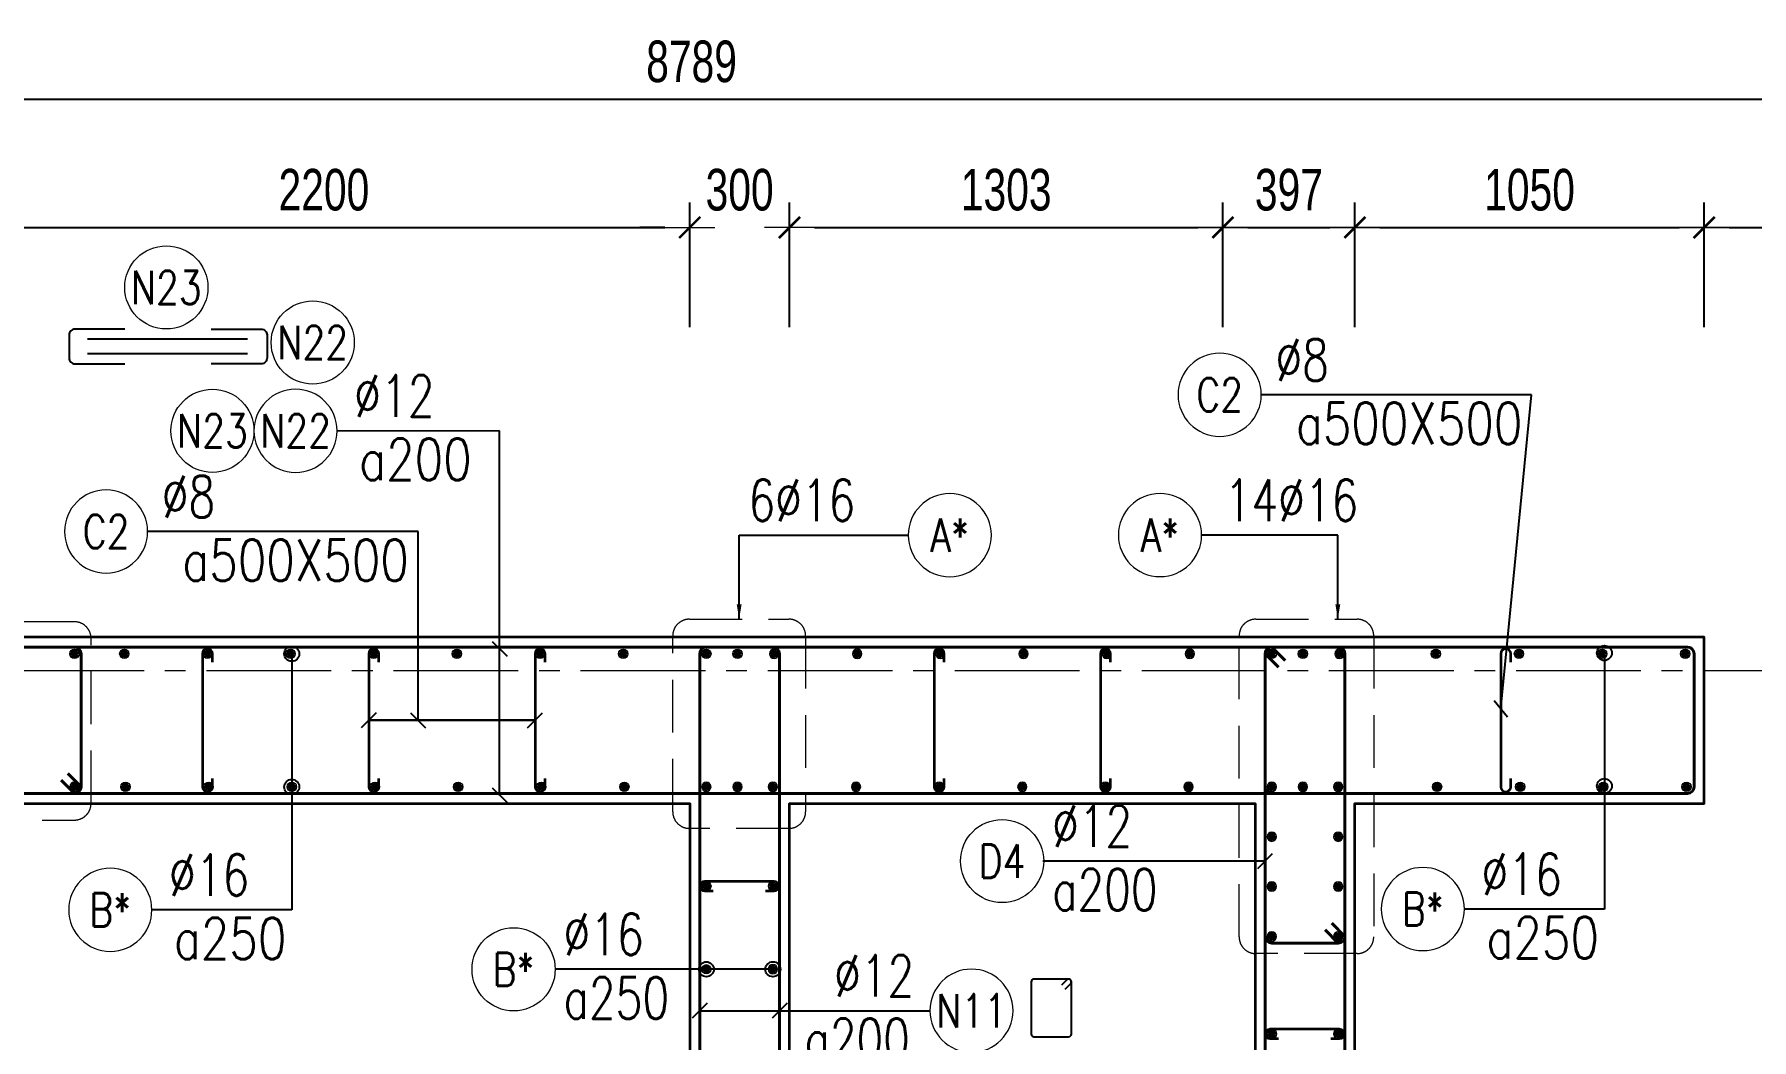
# Model space of a CAD drawing. Header units: millimetres. Extents: x 738475 to 1279438, y -34239 to 156422.
# Drawn here: x 1066701 to 1071865, y 148156 to 151178 of the extents above; entities that cross this region are included whole.
import ezdxf
from ezdxf.enums import TextEntityAlignment as Align

# ---------------------------------------------------------------- set-up
doc = ezdxf.new("R2010")
doc.units = ezdxf.units.MM
doc.header["$MEASUREMENT"] = 0
for name, pattern in [('HIDDEN', [9.525, 6.35, -3.175]), ('HIDDEN2', [4.7625, 3.175, -1.5875]), ('HT_Grid$0$CENTER2', [1.125, 0.75, -0.125, 0.125, -0.125])]:
    doc.linetypes.add(name, pattern=pattern)
doc.layers.get('0').update_dxf_attribs({"lineweight": 20})
doc.layers.get('Defpoints').update_dxf_attribs({"color": 151, "lineweight": 9})
doc.layers.add('Hidden', color=9, linetype='HIDDEN')
doc.layers.add('Ligature', color=1, linetype='Continuous')
for name, color, linetype, lineweight in [('HT_Grid$0$NDC_S_AXIS', 5, 'HT_Grid$0$CENTER2', 13), ('KC-LEADER', 153, 'Continuous', 18), ('KC-THEP', 6, 'Continuous', 40), ('NDC_S_DIM', 1, 'Continuous', 15), ('NDC_S_HIDDEN', 8, 'HIDDEN2', 13), ('NDC_S_LEADER', 1, 'Continuous', 15), ('NDC_S_REBAR', 4, 'Continuous', 35), ('NDC_S_STIRRUP', 4, 'Continuous', 40), ('NDC_S_VN TEXT', 7, 'Continuous', 20), ('NDC_S_WALL', 6, 'Continuous', 35)]:
    doc.layers.add(name, color=color, linetype=linetype, lineweight=lineweight)
doc.styles.add('NDC_DIM', font='', dxfattribs={"width": 0.75})
doc.styles.add('NDC_EN TXT', font='romans.shx', dxfattribs={"width": 0.8})
doc.styles.get('NDC_DIM').set_extended_font_data('Dotum')
doc.dimstyles.new('NDC_dim_30', dxfattribs={"dimscale": 30, "dimtxt": 2.5, "dimasz": 1.5, "dimexe": 1.5, "dimexo": 2.5, "dimgap": 1, "dimtad": 1, "dimdec": 0, "dimzin": 0, "dimdsep": 46, "dimtxsty": 'NDC_DIM', "dimblk": 'DIMMARK', "dimcen": 0.09, "dimdle": 1.2, "dimclrd": 1, "dimclre": 1, "dimclrt": 3, "dimadec": 0, "dimazin": 0, "dimtfac": 1, "dimtdec": 0, "dimtix": 1, "dimtofl": 0, "dimtmove": 0, "dimatfit": 3, "dimfxl": 6, "dimfxlon": 1, "dimtolj": 1, "dimtzin": 0, "dimarcsym": 0})
doc.dimstyles.new('NDC_dim_50', dxfattribs={"dimscale": 50, "dimtxt": 2.5, "dimasz": 1.5, "dimexe": 1.5, "dimexo": 2.5, "dimgap": 1, "dimtad": 1, "dimdec": 0, "dimzin": 0, "dimdsep": 46, "dimtxsty": 'NDC_DIM', "dimblk": 'DIMMARK', "dimcen": 0.09, "dimdle": 1.2, "dimclrd": 1, "dimclre": 1, "dimclrt": 3, "dimadec": 0, "dimazin": 0, "dimtfac": 1, "dimtdec": 0, "dimtix": 1, "dimtofl": 0, "dimtmove": 0, "dimatfit": 3, "dimfxl": 6, "dimfxlon": 1, "dimtolj": 1, "dimtzin": 0, "dimarcsym": 0})

# ---------------------------------------------------------------- blocks, each defined once
blk = doc.blocks.new('THEP')
at = {"layer": 'KC-LEADER', "color": 6}
blk.add_circle((0, 0), 14, dxfattribs=at)
at = {"layer": 'KC-THEP'}
for p, q in [((-14, 0), (14, 0)), ((9.9, 9.9), (-9.9, -9.9)), ((-9.9, 9.9), (9.9, -9.9)), ((0, 14), (0, -14))]:
    blk.add_line(p, q, dxfattribs=at)
blk = doc.blocks.new('DIMMARK')
at = {"layer": 'NDC_S_DIM', "color": 1}
blk.add_line((-1.5, 0), (1, 0), dxfattribs=at)
at = {"layer": 'NDC_S_DIM', "color": 2, "const_width": 0.1}
blk.add_lwpolyline([(-0.424, -0.424), (0.424, 0.424)], dxfattribs=at)
blk = doc.blocks.new('*U10')
blk.add_circle((2.5, 0), 2.5)
at = {"layer": 'NDC_S_VN TEXT', "color": 3, "style": 'NDC_EN TXT'}
for tag, width, p in [('DK2', 0.75, (-0.85, 0.85)), ('KC2', 0.8, (-0.85, -2.97))]:
    blk.add_attdef(tag, text='', height=2.5, dxfattribs=dict(at, width=width)).set_placement(p, align=Align.RIGHT)
at = {"layer": 'NDC_S_VN TEXT', "color": 7, "style": 'NDC_EN TXT', "width": 0.8}
blk.add_attdef('SH3', text='', height=2, dxfattribs=at).set_placement((2.5, 0), align=Align.MIDDLE)
blk = doc.blocks.new('*U13')
blk.add_circle((-2.5, 0), 2.5)
at = {"layer": 'NDC_S_VN TEXT', "color": 3, "style": 'NDC_EN TXT', "width": 0.75}
blk.add_attdef('DK1', (0.5, 0.85), '', height=2.5, dxfattribs=at)
at = {"layer": 'NDC_S_VN TEXT', "color": 7, "style": 'NDC_EN TXT', "width": 0.8}
blk.add_attdef('SH2', text='', height=2, dxfattribs=at).set_placement((-2.5, 0), align=Align.MIDDLE)
blk = doc.blocks.new('*U11')
blk.add_circle((-2.5, 0), 2.5)
at = {"layer": 'NDC_S_VN TEXT', "color": 3, "style": 'NDC_EN TXT', "width": 0.75}
for tag, p in [('DK1', (0.5, 0.85)), ('KC1', (0.5, -2.97))]:
    blk.add_attdef(tag, p, '', height=2.5, dxfattribs=at)
at = {"layer": 'NDC_S_VN TEXT', "color": 7, "style": 'NDC_EN TXT', "width": 0.8}
blk.add_attdef('SH2', text='', height=2, dxfattribs=at).set_placement((-2.5, 0), align=Align.MIDDLE)
blk = doc.blocks.new('*D1000')
at = {"layer": 'Defpoints', "color": 0, "transparency": 16777216}
for p in [(1068971.7, 150597.9), (1068671.7, 148866.2), (1068971.7, 148866.2)]:
    blk.add_point(p, dxfattribs=at)
at = {"layer": 'NDC_S_DIM', "color": 1, "lineweight": -2, "transparency": 16777216}
for p, q in [((1068671.7, 150297.9), (1068671.7, 150672.9)), ((1068971.7, 150297.9), (1068971.7, 150672.9)), ((1068596.7, 150597.9), (1068521.7, 150597.9)), ((1069046.7, 150597.9), (1069121.7, 150597.9))]:
    blk.add_line(p, q, dxfattribs=at)
at = {"layer": 'NDC_S_DIM', "color": 1, "lineweight": -2, "transparency": 16777216, "xscale": 75, "yscale": 75, "zscale": 75}
blk.add_blockref('DIMMARK', (1068671.7, 150597.9), dxfattribs=at)
at = {"layer": 'NDC_S_DIM', "color": 1, "lineweight": -2, "transparency": 16777216, "xscale": 75, "yscale": 75, "zscale": 75, "rotation": 180}
blk.add_blockref('DIMMARK', (1068971.7, 150597.9), dxfattribs=at)
at = {"layer": 'NDC_S_DIM', "color": 3, "transparency": 16777216, "insert": (1068821.7, 150710.5), "char_height": 125, "attachment_point": 5, "style": 'NDC_DIM'}
blk.add_mtext('\\A1;300', dxfattribs=at)
blk = doc.blocks.new('*D1002')
at = {"layer": 'Defpoints', "color": 0, "transparency": 16777216}
for p in [(1068671.7, 150597.9), (1066472, 149336.2), (1068671.7, 148866.2)]:
    blk.add_point(p, dxfattribs=at)
at = {"layer": 'NDC_S_DIM', "color": 1, "lineweight": -2, "transparency": 16777216}
for p, q in [((1066472, 150297.9), (1066472, 150672.9)), ((1068671.7, 150297.9), (1068671.7, 150672.9)), ((1066547, 150597.9), (1068596.7, 150597.9))]:
    blk.add_line(p, q, dxfattribs=at)
at = {"layer": 'NDC_S_DIM', "color": 1, "lineweight": -2, "transparency": 16777216, "xscale": 75, "yscale": 75, "zscale": 75, "rotation": 180}
blk.add_blockref('DIMMARK', (1066472, 150597.9), dxfattribs=at)
at = {"layer": 'NDC_S_DIM', "color": 1, "lineweight": -2, "transparency": 16777216, "xscale": 75, "yscale": 75, "zscale": 75}
blk.add_blockref('DIMMARK', (1068671.7, 150597.9), dxfattribs=at)
at = {"layer": 'NDC_S_DIM', "color": 3, "transparency": 16777216, "insert": (1067571.8, 150710.5), "char_height": 125, "attachment_point": 5, "style": 'NDC_DIM'}
blk.add_mtext('\\A1;2200', dxfattribs=at)
blk = doc.blocks.new('*D1003')
at = {"layer": 'Defpoints', "color": 0, "transparency": 16777216}
for p in [(1073071.7, 150983.7), (1073071.7, 150080.7), (1064282.8, 149286.5)]:
    blk.add_point(p, dxfattribs=at)
at = {"layer": 'NDC_S_DIM', "color": 1, "lineweight": -2, "transparency": 16777216}
for p, q in [((1064282.8, 150683.7), (1064282.8, 151058.7)), ((1073071.7, 150683.7), (1073071.7, 151058.7)), ((1064357.8, 150983.7), (1072996.7, 150983.7))]:
    blk.add_line(p, q, dxfattribs=at)
at = {"layer": 'NDC_S_DIM', "color": 1, "lineweight": -2, "transparency": 16777216, "xscale": 75, "yscale": 75, "zscale": 75, "rotation": 180}
blk.add_blockref('DIMMARK', (1064282.8, 150983.7), dxfattribs=at)
at = {"layer": 'NDC_S_DIM', "color": 1, "lineweight": -2, "transparency": 16777216, "xscale": 75, "yscale": 75, "zscale": 75}
blk.add_blockref('DIMMARK', (1073071.7, 150983.7), dxfattribs=at)
at = {"layer": 'NDC_S_DIM', "color": 3, "transparency": 16777216, "insert": (1068677.2, 151096.3), "char_height": 125, "attachment_point": 5, "style": 'NDC_DIM'}
blk.add_mtext('\\A1;8789', dxfattribs=at)
blk = doc.blocks.new('*U974')
at = {"layer": 'KC-THEP', "rotation": 9.66856443638095}
for p in [(-1.8, 200), (1.8, -200)]:
    blk.add_blockref('THEP', p, dxfattribs=at)
blk = doc.blocks.new('*U973')
at = {"layer": 'NDC_S_HIDDEN', "color": 0, "linetype": 'ByBlock', "lineweight": -2, "transparency": 16777216}
for p in [(0, 0), (250, 0), (500, 0), (750, 0)]:
    blk.add_blockref('*U974', p, dxfattribs=at)
blk = doc.blocks.new('*U9')
blk.add_circle((2.5, 0), 2.5)
at = {"layer": 'NDC_S_VN TEXT', "color": 3, "style": 'NDC_EN TXT', "width": 0.75}
blk.add_attdef('DK2', text='', height=2.5, dxfattribs=at).set_placement((-0.85, 0.85), align=Align.RIGHT)
at = {"layer": 'NDC_S_VN TEXT', "color": 7, "style": 'NDC_EN TXT', "width": 0.8}
blk.add_attdef('SH3', text='', height=2, dxfattribs=at).set_placement((2.5, 0), align=Align.MIDDLE)
blk = doc.blocks.new('*D982')
at = {"layer": 'Defpoints', "color": 0, "ltscale": 200, "transparency": 16777216}
for p in [(1070274.8, 150597.9), (1070274.8, 149269.9), (1068971.7, 148866.2)]:
    blk.add_point(p, dxfattribs=at)
at = {"layer": 'NDC_S_DIM', "color": 1, "lineweight": -2, "ltscale": 200, "transparency": 16777216}
for p, q in [((1068971.7, 150297.9), (1068971.7, 150672.9)), ((1070274.8, 150297.9), (1070274.8, 150672.9)), ((1069046.7, 150597.9), (1070199.8, 150597.9))]:
    blk.add_line(p, q, dxfattribs=at)
at = {"layer": 'NDC_S_DIM', "color": 1, "lineweight": -2, "ltscale": 200, "transparency": 16777216, "xscale": 75, "yscale": 75, "zscale": 75, "rotation": 180}
blk.add_blockref('DIMMARK', (1068971.7, 150597.9), dxfattribs=at)
at = {"layer": 'NDC_S_DIM', "color": 1, "lineweight": -2, "ltscale": 200, "transparency": 16777216, "xscale": 75, "yscale": 75, "zscale": 75}
blk.add_blockref('DIMMARK', (1070274.8, 150597.9), dxfattribs=at)
at = {"layer": 'NDC_S_DIM', "color": 3, "ltscale": 200, "transparency": 16777216, "insert": (1069623.2, 150710.5), "char_height": 125, "attachment_point": 5, "style": 'NDC_DIM'}
blk.add_mtext('\\A1;1303', dxfattribs=at)
blk = doc.blocks.new('*D983')
at = {"layer": 'Defpoints', "color": 0, "ltscale": 200, "transparency": 16777216}
for p in [(1070671.7, 150597.9), (1070274.8, 149269.9), (1070671.7, 148866.2)]:
    blk.add_point(p, dxfattribs=at)
at = {"layer": 'NDC_S_DIM', "color": 1, "lineweight": -2, "ltscale": 200, "transparency": 16777216}
for p, q in [((1070274.8, 150297.9), (1070274.8, 150672.9)), ((1070671.7, 150297.9), (1070671.7, 150672.9)), ((1070349.8, 150597.9), (1070596.7, 150597.9))]:
    blk.add_line(p, q, dxfattribs=at)
at = {"layer": 'NDC_S_DIM', "color": 1, "lineweight": -2, "ltscale": 200, "transparency": 16777216, "xscale": 75, "yscale": 75, "zscale": 75, "rotation": 180}
blk.add_blockref('DIMMARK', (1070274.8, 150597.9), dxfattribs=at)
at = {"layer": 'NDC_S_DIM', "color": 1, "lineweight": -2, "ltscale": 200, "transparency": 16777216, "xscale": 75, "yscale": 75, "zscale": 75}
blk.add_blockref('DIMMARK', (1070671.7, 150597.9), dxfattribs=at)
at = {"layer": 'NDC_S_DIM', "color": 3, "ltscale": 200, "transparency": 16777216, "insert": (1070473.2, 150710.5), "char_height": 125, "attachment_point": 5, "style": 'NDC_DIM'}
blk.add_mtext('\\A1;397', dxfattribs=at)
blk = doc.blocks.new('*D984')
at = {"layer": 'Defpoints', "color": 0, "ltscale": 200, "transparency": 16777216}
for p in [(1071721.7, 150597.9), (1070671.7, 148866.2), (1071721.7, 148866.2)]:
    blk.add_point(p, dxfattribs=at)
at = {"layer": 'NDC_S_DIM', "color": 1, "lineweight": -2, "ltscale": 200, "transparency": 16777216}
for p, q in [((1070671.7, 150297.9), (1070671.7, 150672.9)), ((1071721.7, 150297.9), (1071721.7, 150672.9)), ((1070746.7, 150597.9), (1071646.7, 150597.9))]:
    blk.add_line(p, q, dxfattribs=at)
at = {"layer": 'NDC_S_DIM', "color": 1, "lineweight": -2, "ltscale": 200, "transparency": 16777216, "xscale": 75, "yscale": 75, "zscale": 75, "rotation": 180}
blk.add_blockref('DIMMARK', (1070671.7, 150597.9), dxfattribs=at)
at = {"layer": 'NDC_S_DIM', "color": 1, "lineweight": -2, "ltscale": 200, "transparency": 16777216, "xscale": 75, "yscale": 75, "zscale": 75}
blk.add_blockref('DIMMARK', (1071721.7, 150597.9), dxfattribs=at)
at = {"layer": 'NDC_S_DIM', "color": 3, "ltscale": 200, "transparency": 16777216, "insert": (1071196.7, 150710.5), "char_height": 125, "attachment_point": 5, "style": 'NDC_DIM'}
blk.add_mtext('\\A1;1050', dxfattribs=at)
blk = doc.blocks.new('*D985')
at = {"layer": 'Defpoints', "color": 0, "ltscale": 200, "transparency": 16777216}
for p in [(1072521.7, 150597.9), (1071721.7, 148866.2), (1072521.7, 148866.2)]:
    blk.add_point(p, dxfattribs=at)
at = {"layer": 'NDC_S_DIM', "color": 1, "lineweight": -2, "ltscale": 200, "transparency": 16777216}
for p, q in [((1071721.7, 150297.9), (1071721.7, 150672.9)), ((1072521.7, 150297.9), (1072521.7, 150672.9)), ((1071796.7, 150597.9), (1072446.7, 150597.9))]:
    blk.add_line(p, q, dxfattribs=at)
at = {"layer": 'NDC_S_DIM', "color": 1, "lineweight": -2, "ltscale": 200, "transparency": 16777216, "xscale": 75, "yscale": 75, "zscale": 75, "rotation": 180}
blk.add_blockref('DIMMARK', (1071721.7, 150597.9), dxfattribs=at)
at = {"layer": 'NDC_S_DIM', "color": 1, "lineweight": -2, "ltscale": 200, "transparency": 16777216, "xscale": 75, "yscale": 75, "zscale": 75}
blk.add_blockref('DIMMARK', (1072521.7, 150597.9), dxfattribs=at)
at = {"layer": 'NDC_S_DIM', "color": 3, "ltscale": 200, "transparency": 16777216, "insert": (1072121.7, 150710.5), "char_height": 125, "attachment_point": 5, "style": 'NDC_DIM'}
blk.add_mtext('\\A1;800', dxfattribs=at)
blk = doc.blocks.new('A$C7BC65A55')
at = {"layer": 'Ligature'}
for p, q in [((-15.2, 372, 0), (-15.2, 38.5, 0)), ((15.2, 372, 0), (15.2, 38.5, 0))]:
    blk.add_line(p, q, dxfattribs=at)
for points in [[(-36.2, 296.5), (-36.2, 400.9, -0.414214), (-24, 413.1), (24, 413.1, -0.414214), (36.2, 400.9), (36.2, 296.5)], [(-36.2, 116.5), (-36.2, 12.2, 0.414214), (-24, 0), (24, 0, 0.414214), (36.2, 12.2), (36.2, 116.5)]]:
    blk.add_lwpolyline(points, format="xyb", dxfattribs=at)

msp = doc.modelspace()

# ---------------------------------------------------------------- linework, layer by layer
for centre in [(1067098.043, 150417.567), (1067538.144, 150251.81), (1067236.614, 149986.463)]:
    msp.add_circle(centre, 125)
at = {"layer": 'HT_Grid$0$NDC_S_AXIS', "ltscale": 500}
msp.add_line((1062156.128, 149266.203), (1078402.583, 149266.203), dxfattribs=at)
at = {"layer": 'Ligature'}
msp.add_lwpolyline([(1069800.778, 148308.136), (1069816.744, 148324.102, 0.66817864), (1069810.971, 148338.04), (1069706.342, 148338.04, 0.41421356), (1069698.177, 148329.876), (1069698.177, 148172.768, 0.41421356), (1069706.342, 148164.603), (1069810.971, 148164.603, 0.41421356), (1069819.135, 148172.768), (1069819.135, 148329.876, 0.66817864), (1069805.197, 148335.649), (1069789.231, 148319.683)], format="xyb", dxfattribs=at)
at = {"layer": 'NDC_S_HIDDEN', "ltscale": 50}
for points in [[(1066821.673, 149412.361), (1066486.448, 149412.361, 0.41421356), (1066436.448, 149362.361), (1066436.448, 148866.203, 0.41421356), (1066486.448, 148816.203), (1066821.673, 148816.203, 0.41421356), (1066871.673, 148866.203), (1066871.673, 149362.361, 0.41421356)], [(1068670.512, 149420.03), (1068970.112, 149420.03, -0.41421356), (1069020.112, 149370.03), (1069020.112, 148841.232, -0.41421356), (1068970.112, 148791.232), (1068670.512, 148791.232, -0.41421356), (1068620.512, 148841.232), (1068620.512, 149370.03, -0.41421356)], [(1070373.616, 149420.03), (1070678.262, 149420.03, -0.41421356), (1070728.262, 149370.03), (1070728.262, 148464.805, -0.41421356), (1070678.262, 148414.805), (1070373.616, 148414.805, -0.41421356), (1070323.616, 148464.805), (1070323.616, 149370.03, -0.41421356)]]:
    msp.add_lwpolyline(points, format="xyb", close=True, dxfattribs=at)
at = {"layer": 'NDC_S_REBAR'}
for points in [[(1067236.673, 149291.203), (1067236.673, 149316.203, 1), (1067206.673, 149316.203), (1067206.673, 148916.203, 1), (1067236.673, 148916.203), (1067236.673, 148941.203)], [(1067736.673, 149291.203), (1067736.673, 149316.203, 1), (1067706.673, 149316.203), (1067706.673, 148916.203, 1), (1067736.673, 148916.203), (1067736.673, 148941.203)], [(1068236.673, 149291.203), (1068236.673, 149316.203, 1), (1068206.673, 149316.203), (1068206.673, 148916.203, 1), (1068236.673, 148916.203), (1068236.673, 148941.203)], [(1069436.673, 149291.203), (1069436.673, 149316.203, 1), (1069406.673, 149316.203), (1069406.673, 148916.203, 1), (1069436.673, 148916.203), (1069436.673, 148941.203)], [(1069936.673, 149291.203), (1069936.673, 149316.203, 1), (1069906.673, 149316.203), (1069906.673, 148916.203, 1), (1069936.673, 148916.203), (1069936.673, 148941.203)], [(1071140.185, 149291.203), (1071140.185, 149316.203, 1), (1071110.185, 149316.203), (1071110.185, 148916.203, 1), (1071140.185, 148916.203), (1071140.185, 148941.203)], [(1068742.224, 148602.449), (1068717.224, 148602.449, -1), (1068717.224, 148632.449), (1068924.248, 148632.449, -1), (1068924.248, 148602.449), (1068899.248, 148602.449)], [(1070442.224, 148158.182), (1070417.224, 148158.182, -1), (1070417.224, 148188.182), (1070624.248, 148188.182, -1), (1070624.248, 148158.182), (1070599.248, 148158.182)]]:
    msp.add_lwpolyline(points, format="xyb", dxfattribs=at)
at = {"layer": 'NDC_S_STIRRUP'}
for points in [[(1066561.673, 149296.203), (1066521.673, 149336.203, 0.41421356), (1066501.673, 149316.203), (1066501.673, 148916.203, 0.41421356), (1066521.673, 148896.203), (1071671.673, 148896.203, 0.41421356), (1071691.673, 148916.203), (1071691.673, 149316.203, 0.41421356), (1071671.673, 149336.203), (1066521.673, 149336.203, 0.41421356), (1066501.673, 149316.203), (1066541.673, 149276.203)], [(1066801.673, 148956.203), (1066841.673, 148916.203, -0.41421356), (1066821.673, 148896.203), (1066521.673, 148896.203, -0.41421356), (1066501.673, 148916.203), (1066501.673, 149316.203, -0.41421356), (1066521.673, 149336.203), (1066821.673, 149336.203, -0.41421356), (1066841.673, 149316.203), (1066841.673, 148916.203, -0.41421356), (1066821.673, 148896.203), (1066781.673, 148936.203)], [(1068901.673, 146956.203), (1068941.673, 146916.203, -0.41421356), (1068921.673, 146896.203), (1068721.673, 146896.203, -0.41421356), (1068701.673, 146916.203), (1068701.673, 149316.203, -0.41421356), (1068721.673, 149336.203), (1068921.673, 149336.203, -0.41421356), (1068941.673, 149316.203), (1068941.673, 146916.203, -0.41421356), (1068921.673, 146896.203), (1068881.673, 146936.203)], [(1070601.673, 142156.203), (1070641.673, 142116.203, -0.41421356), (1070621.673, 142096.203), (1070421.673, 142096.203, -0.41421356), (1070401.673, 142116.203), (1070401.673, 149316.203, -0.41421356), (1070421.673, 149336.203), (1070621.673, 149336.203, -0.41421356), (1070641.673, 149316.203), (1070641.673, 142116.203, -0.41421356), (1070621.673, 142096.203), (1070581.673, 142136.203)], [(1070601.783, 148506.203), (1070641.783, 148466.203, -0.41421356), (1070621.783, 148446.203), (1070421.783, 148446.203, -0.41421356), (1070401.783, 148466.203), (1070401.673, 149316.203, -0.41421356), (1070421.673, 149336.203), (1070621.673, 149336.203, -0.41421356), (1070641.673, 149316.203), (1070641.783, 148466.203, -0.41421356), (1070621.783, 148446.203), (1070581.783, 148486.203)], [(1070461.673, 149296.203), (1070421.673, 149336.203, 0.41421356), (1070401.673, 149316.203), (1070401.673, 148916.203, 0.41421356), (1070421.673, 148896.203), (1071671.673, 148896.203, 0.41421356), (1071691.673, 148916.203), (1071691.673, 149316.203, 0.41421356), (1071671.673, 149336.203), (1070421.673, 149336.203, 0.41421356), (1070401.673, 149316.203), (1070441.673, 149276.203)]]:
    msp.add_lwpolyline(points, format="xyb", dxfattribs=at)
at = {"layer": 'NDC_S_WALL'}
for points in [[(1073471.673, 146966.203), (1070671.673, 146966.203), (1070671.673, 148866.203), (1071721.673, 148866.203), (1071721.673, 149366.203), (1066471.673, 149366.203), (1066471.673, 148866.203), (1068671.673, 148866.203), (1068671.673, 147166.203), (1064771.673, 147166.203), (1064771.673, 148866.203), (1065671.673, 148866.203), (1065671.673, 149366.203), (1064271.673, 149366.203), (1064271.673, 140166.203)], [(1068971.673, 147166.203), (1068971.673, 148866.203), (1070371.673, 148866.203), (1070371.673, 147166.203), (1068971.673, 147166.203)]]:
    msp.add_lwpolyline(points, dxfattribs=at)

# ---------------------------------------------------------------- block references
at = {"layer": 'Hidden', "xscale": 1.44, "yscale": 1.44, "zscale": 1.44, "rotation": 270}
msp.add_blockref('A$C7BC65A55', (1066805.932, 150240.041, 0.03), dxfattribs=at)
at = {"layer": 'KC-THEP'}
for p, rotation in [((1066821.673, 149316.203), 189.6685644363809), ((1066971.673, 149316.203), 9.66856443638095), ((1067221.673, 149316.203), 9.66856443638095), ((1067471.673, 149316.203), 9.66856443638095), ((1067721.673, 149316.203), 9.66856443638095), ((1067971.673, 149316.203), 9.66856443638095), ((1068221.673, 149316.203), 9.66856443638095), ((1068471.673, 149316.203), 9.66856443638095), ((1068721.673, 149316.203), 9.668564436380946), ((1068815.267, 149316.203), 9.668564436380946), ((1070421.673, 149316.203), 9.668564436380946), ((1070515.267, 149316.203), 9.668564436380946), ((1066975.185, 148916.203), 9.66856443638095), ((1067225.185, 148916.203), 9.66856443638095), ((1067475.185, 148916.203), 9.66856443638095), ((1067725.185, 148916.203), 9.66856443638095), ((1067975.185, 148916.203), 9.66856443638095), ((1068225.185, 148916.203), 9.66856443638095), ((1068475.185, 148916.203), 9.66856443638095), ((1068721.701, 148617.449), 189.6685644363809), ((1068721.701, 148367.449), 189.6685644363809), ((1070421.701, 148173.182), 189.6685644363809)]:
    msp.add_blockref('THEP', p, dxfattribs=dict(at, rotation=rotation))
at = {"layer": 'KC-THEP', "xscale": -1}
for p, rotation in [((1068925.185, 149316.203), 170.331435563619), ((1069175.185, 149316.203), 170.331435563619), ((1069425.185, 149316.203), 170.331435563619), ((1069675.185, 149316.203), 170.331435563619), ((1069925.185, 149316.203), 170.331435563619), ((1070175.185, 149316.203), 170.331435563619), ((1070625.185, 149316.203), 170.331435563619), ((1066821.673, 148916.203), 350.3314355636191), ((1068721.673, 148916.203), 170.331435563619), ((1068815.267, 148916.203), 170.331435563619), ((1068921.673, 148916.203), 170.331435563619), ((1069171.673, 148916.203), 170.331435563619), ((1069421.673, 148916.203), 170.331435563619), ((1069671.673, 148916.203), 170.331435563619), ((1069921.673, 148916.203), 170.331435563619), ((1070171.673, 148916.203), 170.331435563619), ((1070421.673, 148916.203), 170.331435563619), ((1070515.267, 148916.203), 170.331435563619), ((1070621.673, 148916.203), 170.331435563619), ((1070421.673, 148766.203), 170.331435563619), ((1070621.673, 148766.203), 170.331435563619), ((1068921.673, 148617.749), 350.3314355636191), ((1070421.673, 148616.203), 170.331435563619), ((1070621.673, 148616.203), 170.331435563619), ((1070421.673, 148466.203), 170.331435563619), ((1070621.673, 148466.203), 170.331435563619), ((1068921.673, 148367.749), 350.3314355636191), ((1070621.673, 148173.483), 350.3314355636191)]:
    msp.add_blockref('THEP', p, dxfattribs=dict(at, rotation=rotation))
at = {"layer": 'NDC_S_HIDDEN'}
msp.add_blockref('*U973', (1070916.736, 149116.203), dxfattribs=at)
at = {"layer": 'NDC_S_VN TEXT'}
ref = msp.add_blockref('*U10', (1070389.963, 150094.788), dxfattribs=dict(at, xscale=-50, yscale=50, zscale=50))
ref.add_attrib('SH3', 'C2', dxfattribs={"color": 7, "height": 100, "style": 'NDC_EN TXT', "width": 0.8}).set_placement((1070264.963, 150094.788), align=Align.MIDDLE)
ref.add_attrib('DK2', '%%c8', dxfattribs={"color": 3, "height": 125, "style": 'NDC_EN TXT', "width": 0.75}).set_placement((1070593.177, 150137.063), align=Align.RIGHT)
ref.add_attrib('KC2', 'a500X500', dxfattribs={"color": 3, "height": 125, "style": 'NDC_EN TXT', "width": 0.8}).set_placement((1071175.32, 149946.161), align=Align.RIGHT)
ref = msp.add_blockref('*U10', (1067611.614, 149986.463), dxfattribs=dict(at, xscale=-50, yscale=50, zscale=50))
ref.add_attrib('SH3', 'N22', dxfattribs={"color": 7, "height": 100, "style": 'NDC_EN TXT', "width": 0.8}).set_placement((1067486.614, 149986.463), align=Align.MIDDLE)
ref.add_attrib('DK2', '%%C12', dxfattribs={"color": 3, "height": 125, "style": 'NDC_EN TXT', "width": 0.75}).set_placement((1067904.114, 150028.738), align=Align.RIGHT)
ref.add_attrib('KC2', 'a200', dxfattribs={"color": 3, "height": 125, "style": 'NDC_EN TXT', "width": 0.8}).set_placement((1068016.019, 149837.835), align=Align.RIGHT)
ref = msp.add_blockref('*U10', (1067041.887, 149683.545), dxfattribs=dict(at, xscale=-50, yscale=50, zscale=50))
ref.add_attrib('SH3', 'C2', dxfattribs={"color": 7, "height": 100, "style": 'NDC_EN TXT', "width": 0.8}).set_placement((1066916.887, 149683.545), align=Align.MIDDLE)
ref.add_attrib('DK2', '%%c8', dxfattribs={"color": 3, "height": 125, "style": 'NDC_EN TXT', "width": 0.75}).set_placement((1067245.101, 149725.82), align=Align.RIGHT)
ref.add_attrib('KC2', 'a500X500', dxfattribs={"color": 3, "height": 125, "style": 'NDC_EN TXT', "width": 0.8}).set_placement((1067827.244, 149534.918), align=Align.RIGHT)
ref = msp.add_blockref('*U13', (1069328.547, 149672.753), dxfattribs=dict(at, xscale=-50, yscale=50, zscale=50))
ref.add_attrib('SH2', 'A*', dxfattribs={"color": 7, "height": 100, "style": 'NDC_EN TXT', "width": 0.8}).set_placement((1069453.547, 149672.753), align=Align.MIDDLE)
ref.add_attrib('DK1', '6%%C16', (1068848.189, 149715.028), dxfattribs={"color": 3, "height": 125, "style": 'NDC_EN TXT', "width": 0.75})
ref = msp.add_blockref('*U9', (1070210.685, 149672.934), dxfattribs=dict(at, xscale=-50, yscale=50, zscale=50))
ref.add_attrib('SH3', 'A*', dxfattribs={"color": 7, "height": 100, "style": 'NDC_EN TXT', "width": 0.8}).set_placement((1070085.685, 149672.934), align=Align.MIDDLE)
ref.add_attrib('DK2', '14%%C16', dxfattribs={"color": 3, "height": 125, "style": 'NDC_EN TXT', "width": 0.75}).set_placement((1070681.756, 149715.209), align=Align.RIGHT)
at = {"layer": 'NDC_S_VN TEXT', "xscale": 50, "yscale": 50, "zscale": 50}
for p, values in [((1069735.904, 148692.874), {'SH2': 'D4', 'DK1': '%%C12', 'KC1': 'a200'}), ((1068267.193, 148367.449), {'SH2': 'B*', 'DK1': '%%C16', 'KC1': 'a250'})]:
    msp.add_blockref('*U11', p, dxfattribs=at).add_auto_attribs(values)
at = {"layer": 'NDC_S_VN TEXT'}
ref = msp.add_blockref('*U10', (1067054.573, 148546.218), dxfattribs=dict(at, xscale=-50, yscale=50, zscale=50))
ref.add_attrib('SH3', 'B*', dxfattribs={"color": 7, "height": 100, "style": 'NDC_EN TXT', "width": 0.8}).set_placement((1066929.573, 148546.218), align=Align.MIDDLE)
ref.add_attrib('DK2', '%%C16', dxfattribs={"color": 3, "height": 125, "style": 'NDC_EN TXT', "width": 0.75}).set_placement((1067347.073, 148588.494), align=Align.RIGHT)
ref.add_attrib('KC2', 'a250', dxfattribs={"color": 3, "height": 125, "style": 'NDC_EN TXT', "width": 0.8}).set_placement((1067458.978, 148397.591), align=Align.RIGHT)
ref = msp.add_blockref('*U10', (1071000.997, 148548.676), dxfattribs=dict(at, xscale=-50, yscale=50, zscale=50))
ref.add_attrib('SH3', 'B*', dxfattribs={"color": 7, "height": 100, "style": 'NDC_EN TXT', "width": 0.8}).set_placement((1070875.997, 148548.676), align=Align.MIDDLE)
ref.add_attrib('DK2', '%%C16', dxfattribs={"color": 3, "height": 125, "style": 'NDC_EN TXT', "width": 0.75}).set_placement((1071293.497, 148590.951), align=Align.RIGHT)
ref.add_attrib('KC2', 'a250', dxfattribs={"color": 3, "height": 125, "style": 'NDC_EN TXT', "width": 0.8}).set_placement((1071405.402, 148400.049), align=Align.RIGHT)
ref = msp.add_blockref('*U11', (1069393.931, 148243.01), dxfattribs=dict(at, xscale=-50, yscale=50, zscale=50))
ref.add_attrib('SH2', 'N11', dxfattribs={"color": 7, "height": 100, "style": 'NDC_EN TXT', "width": 0.8}).set_placement((1069518.931, 148243.01), align=Align.MIDDLE)
ref.add_attrib('DK1', '%%C12', (1069105.539, 148285.286), dxfattribs={"color": 3, "height": 125, "style": 'NDC_EN TXT', "width": 0.75})
ref.add_attrib('KC1', 'a200', (1069016.253, 148094.383), dxfattribs={"color": 3, "height": 125, "style": 'NDC_EN TXT', "width": 0.75})

# ---------------------------------------------------------------- texts
at = {"layer": 'NDC_S_VN TEXT', "color": 7, "style": 'NDC_EN TXT', "width": 0.8}
for tag, p in [('N23', (1067098.043, 150417.567)), ('N22', (1067538.144, 150251.81)), ('N23', (1067236.614, 149986.463))]:
    msp.add_attdef(tag, text='3', height=100, dxfattribs=at).set_placement(p, align=Align.MIDDLE)

# ---------------------------------------------------------------- dimensions: what is measured, and where the dimension line sits
at = {"layer": 'NDC_S_DIM'}
dim = msp.add_linear_dim(base=(1073071.673, 150983.746), p1=(1064282.762, 149286.474), p2=(1073071.673, 150080.687), dimstyle='NDC_dim_50', dxfattribs=at)
dim.commit()
dim.dimension.update_dxf_attribs({"geometry": '*D1003', "text_midpoint": (1068677.217, 151096.33)})
for base, p1, p2, picture, middle in [((1068671.673, 150597.878), (1066472.013, 149336.203), (1068671.673, 148866.203), '*D1002', (1067571.843, 150710.462)), ((1068971.673, 150597.878), (1068671.673, 148866.203), (1068971.673, 148866.203), '*D1000', (1068821.673, 150710.462))]:
    dim = msp.add_linear_dim(base=base, p1=p1, p2=p2, dimstyle='NDC_dim_50', override={"dimtmove": 1}, dxfattribs=at)
    dim.commit()
    dim.dimension.update_dxf_attribs({"geometry": picture, "text_midpoint": middle})
at = {"layer": 'NDC_S_DIM', "ltscale": 200}
for base, p1, p2, picture, middle in [((1070274.777, 150597.878), (1068971.673, 148866.203), (1070274.777, 149269.883), '*D982', (1069623.225, 150710.462)), ((1070671.673, 150597.878), (1070274.777, 149269.883), (1070671.673, 148866.203), '*D983', (1070473.225, 150710.462)), ((1071721.673, 150597.878), (1070671.673, 148866.203), (1071721.673, 148866.203), '*D984', (1071196.673, 150710.462)), ((1072521.673, 150597.878), (1071721.673, 148866.203), (1072521.673, 148866.203), '*D985', (1072121.673, 150710.462))]:
    dim = msp.add_linear_dim(base=base, p1=p1, p2=p2, dimstyle='NDC_dim_50', override={"dimtmove": 1}, dxfattribs=at)
    dim.commit()
    dim.dimension.update_dxf_attribs({"geometry": picture, "text_midpoint": middle})

# ---------------------------------------------------------------- leaders
at = {"layer": 'NDC_S_LEADER'}
for points, override in [([(1071110.185, 149150.871), (1071202.86, 150094.787), (1070389.963, 150094.787)], {"dimtad": 0, "dimldrblk": 'Oblique'}), ([(1068099.826, 148890.999), (1068099.826, 149986.282), (1067611.609, 149985.408)], {"dimtad": 0, "dimldrblk": 'Oblique'}), ([(1068099.826, 149330.999), (1068099.826, 149986.282), (1067611.609, 149985.408)], {"dimtad": 0, "dimldrblk": 'Oblique'}), ([(1067854.783, 149116.203), (1067854.783, 149683.544), (1067041.887, 149683.544)], {"dimtad": 0, "dimldrblk": 'Oblique'}), ([(1068820.312, 149420.03), (1068820.312, 149672.753), (1069328.547, 149672.753)], {"dimtad": 0}), ([(1070620.312, 149420.03), (1070620.312, 149672.753), (1070210.685, 149672.934)], {"dimtad": 0}), ([(1067475.185, 149315.931), (1067475.185, 148546.037), (1067054.573, 148546.037)], {"dimgap": 1, "dimtad": 0, "dimldrblk": 'Origin'}), ([(1071421.608, 149318.388), (1071421.608, 148548.495), (1071000.997, 148548.495)], {"dimgap": 1, "dimtad": 0, "dimldrblk": 'Origin'}), ([(1067706.673, 149116.203), (1068206.673, 149116.203)], {"dimtad": 0, "dimldrblk": 'Oblique'}), ([(1068206.673, 149116.203), (1067706.673, 149116.203)], {"dimtad": 0, "dimldrblk": 'Oblique'}), ([(1067475.185, 148915.931), (1067475.185, 148546.037), (1067054.573, 148546.037)], {"dimgap": 1, "dimtad": 0, "dimldrblk": 'Origin'}), ([(1071421.608, 148918.388), (1071421.608, 148548.495), (1071000.997, 148548.495)], {"dimgap": 1, "dimtad": 0, "dimldrblk": 'Origin'}), ([(1070401.841, 148692.874), (1069733.829, 148692.874)], {"dimtad": 0, "dimldrblk": 'Oblique'}), ([(1068921.673, 148367.749), (1068267.193, 148367.449)], {"dimtad": 0, "dimldrblk": 'Origin'}), ([(1068721.701, 148367.449), (1068267.193, 148367.449)], {"dimtad": 0, "dimldrblk": 'Origin'}), ([(1068701.673, 148242.829), (1069393.931, 148242.829)], {"dimtad": 0, "dimldrblk": 'Oblique'}), ([(1068941.673, 148242.829), (1069393.931, 148242.829)], {"dimtad": 0, "dimldrblk": 'Oblique'})]:
    msp.add_leader(points, dimstyle='NDC_dim_30', override=override, dxfattribs=at)

doc.saveas('drawing.dxf')
